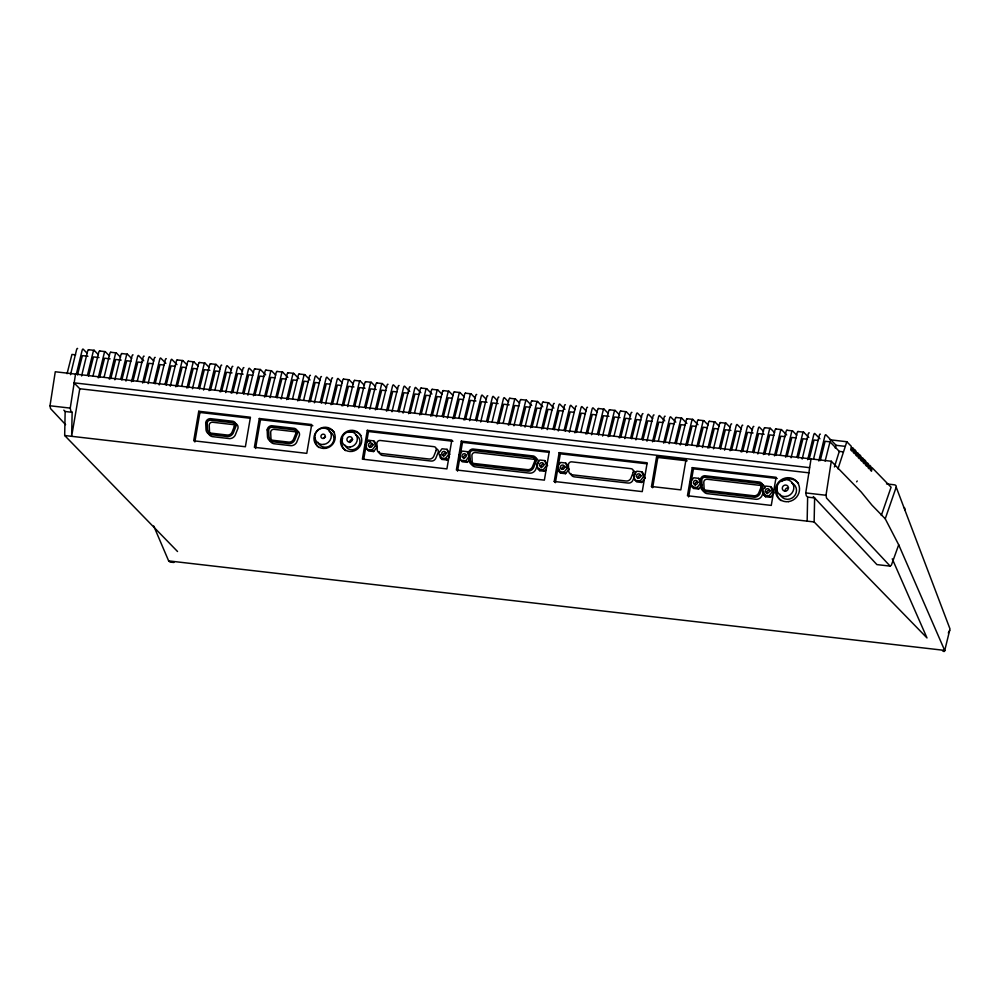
<?xml version="1.0" encoding="UTF-8"?>
<svg xmlns="http://www.w3.org/2000/svg" width="1000" height="1000" viewBox="0 0 1000 1000"><rect width="100%" height="100%" fill="white"/><g stroke="black" fill="none" stroke-linecap="round" stroke-linejoin="round"><path stroke-width="1.5" d="M177.537 551.512L64.675 435.513L65.15 411.5L63.825 410.138M75.525 374.1L70.25 408.113L70.812 410.95L72.138 412.312L71.65 436.325L79.787 388.75L74.037 382.837L809.538 467.65M807.15 521.138L807.638 497.125L806.312 495.763L805.75 492.925L811.025 458.913M892.25 558.825L927 637.938L814.137 521.95L814.625 497.925L813.3 496.562M700.337 479.85L700.688 487.088A6.062 5.725 -44.2 0 0 704.862 491.562L754.362 497.262A6.062 5.725 -44.2 0 0 759.875 493.913L762.625 487.038A4.438 4.2 -44.2 0 0 759.788 482.075L704.737 475.725A4.438 4.2 -44.2 0 0 700.337 479.85L698.737 478.363L693.713 477.775L690.413 482.062L692.15 486.925L693.637 488.45L698.675 489.038L701.862 484.9M65.6 424.663L50.55 408.612L50 405.775L55.275 371.763L831.287 461.25L861.175 491.975L871.975 505.163L885.238 518.787L898.7 544.812L944.663 650.387M898.7 544.812L891.388 565.138L890.175 566.125L826.562 498.1L826.012 495.262L831.287 461.25M942.55 650.837L944.062 651.55L944.675 650.4L168.65 560.9L153.713 525.962M198.75 411.262L193.7 440.8L245.387 446.75L250.438 417.225L198.75 411.262L199.913 412.463L250.075 418.25M194.862 441.987L199.913 412.463M259.312 418.5L254.387 447.325L306.775 453.363L311.7 424.538L259.312 418.5L260.475 419.688L312.863 425.725M255.55 448.512L260.475 419.688M367.3 430.337L362.375 459.162L446.9 468.9L451.825 440.075L367.3 430.337L368.462 431.525L452.987 441.275M363.8 458.837L368.462 431.525M461.3 441.163L456.375 469.988L544.375 480.138L549.3 451.312L461.3 441.163L462.463 442.35L548.925 452.325M457.525 471.175L462.463 442.35M554.237 481.463L559.163 452.638L647.175 462.788L642.25 491.613L554.237 481.463L555.4 482.65L560.325 453.825L559.163 452.638M651.488 486.5L656.663 456.262L686 459.65L680.825 489.875L651.488 486.5L652.65 487.688L657.825 457.463L656.663 456.262M692.262 467.625L687.45 495.75L771.275 505.412L776.075 477.287L692.262 467.625L693.425 468.812L777.237 478.488M688.612 496.938L693.425 468.812M851.9 449.775L855 450.138L854.4 453.65L853.175 452.388L853.775 448.862L852.537 447.6L851.938 451.112L850.713 449.85L851.312 446.337L846.825 441.737L829.762 439.762M856.825 454.837L859.925 455.188L859.325 458.713L858.1 457.438L858.7 453.925L857.463 452.663L856.862 456.175L855.638 454.913L856.237 451.4L855 450.138M861.75 459.9L864.85 460.25L864.25 463.775L863.025 462.5L863.625 458.988L862.387 457.725L861.787 461.238L860.562 459.975L861.162 456.463L859.925 455.188M904.775 509.712L904.875 509.113A1.625 1.538 -44.2 0 0 903.637 507.438M944.538 651.3L950 628.938L896.2 487.125A2.763 2.025 -10.2 0 0 894.25 484.787L886.513 483.888M70.525 374.688L76.6 349.613A3.538 0.912 -83.4 0 1 77.625 348.525M76.425 373.85L82.15 350.25A3.538 0.912 -83.4 0 1 83.175 349.162L87.25 353.363M81.613 375.962L87.688 350.887A3.538 0.912 -83.4 0 1 88.713 349.8L88.787 349.862M87.513 375.125L93.238 351.525A3.538 0.912 -83.4 0 1 94.25 350.438L94.325 350.5M93.05 375.763L98.775 352.163A3.538 0.912 -83.4 0 1 99.8 351.087M98.238 377.875L104.312 352.812A3.538 0.912 -83.4 0 1 105.337 351.725L109.425 355.925M104.138 377.038L109.862 353.45A3.538 0.912 -83.4 0 1 110.887 352.362M109.325 379.162L115.4 354.087A3.538 0.912 -83.4 0 1 116.425 353L120.512 357.2M114.862 379.8L120.95 354.725A3.538 0.912 -83.4 0 1 121.962 353.638M120.763 378.963L126.487 355.363A3.538 0.912 -83.4 0 1 127.513 354.275L131.6 358.475M125.95 381.075L132.037 356A3.538 0.912 -83.4 0 1 133.05 354.913M131.488 381.712L137.575 356.637A3.538 0.912 -83.4 0 1 138.6 355.55L143.7 360.8M137.387 380.875L143.112 357.275A3.538 0.912 -83.4 0 1 144.137 356.2M142.575 382.987L148.663 357.925A3.538 0.912 -83.4 0 1 149.688 356.838L153.775 361.037M148.125 383.638L154.2 358.562A3.538 0.912 -83.4 0 1 155.225 357.475M154.025 382.8L159.75 359.2A3.538 0.912 -83.4 0 1 160.763 358.113L165.875 363.363M159.2 384.913L165.287 359.837A3.538 0.912 -83.4 0 1 166.312 358.75M165.1 384.075L170.825 360.475A3.538 0.912 -83.4 0 1 171.85 359.387L176.962 364.637M170.287 386.188L176.375 361.112A3.538 0.912 -83.4 0 1 177.4 360.025M175.837 386.825L181.912 361.75A3.538 0.912 -83.4 0 1 182.938 360.675L187.025 364.875M181.737 385.988L187.463 362.4A3.538 0.912 -83.4 0 1 188.487 361.312M186.925 388.1L193 363.038A3.538 0.912 -83.4 0 1 194.025 361.95L198.113 366.15M192.463 388.75L198.55 363.675A3.538 0.912 -83.4 0 1 199.562 362.587M198.363 387.912L204.088 364.312A3.538 0.912 -83.4 0 1 205.113 363.225L209.2 367.425M203.55 390.025L209.625 364.95A3.538 0.912 -83.4 0 1 210.65 363.862M209.088 390.662L215.175 365.588A3.538 0.912 -83.4 0 1 216.2 364.5L220.287 368.7M214.988 389.825L220.712 366.225A3.538 0.912 -83.4 0 1 221.737 365.138M220.175 391.938L226.262 366.863A3.538 0.912 -83.4 0 1 227.288 365.788L231.363 369.988M225.725 392.575L231.8 367.512A3.538 0.912 -83.4 0 1 232.825 366.425M231.262 393.225L237.35 368.15A3.538 0.912 -83.4 0 1 238.363 367.062L242.45 371.262M236.8 393.862L242.887 368.787A3.538 0.912 -83.4 0 1 243.912 367.7M242.7 393.025L248.425 369.425A3.538 0.912 -83.4 0 1 249.45 368.338L253.538 372.537M247.887 395.138L253.975 370.062A3.538 0.912 -83.4 0 1 255 368.975M253.438 395.775L259.513 370.7A3.538 0.912 -83.4 0 1 260.538 369.613L265.65 374.862M259.337 394.938L265.062 371.337A3.538 0.912 -83.4 0 1 266.087 370.262M264.513 397.05L270.6 371.987A3.538 0.912 -83.4 0 1 271.625 370.9L275.712 375.1M270.062 397.688L276.15 372.625A3.538 0.912 -83.4 0 1 277.162 371.538M275.963 396.863L281.688 373.263A3.538 0.912 -83.4 0 1 282.712 372.175L287.812 377.425M281.15 398.975L287.225 373.9A3.538 0.912 -83.4 0 1 288.25 372.812M286.688 399.613L292.775 374.538A3.538 0.912 -83.4 0 1 293.8 373.45L298.9 378.7M292.587 398.775L298.312 375.175A3.538 0.912 -83.4 0 1 299.337 374.087M297.775 400.887L303.863 375.812A3.538 0.912 -83.4 0 1 304.875 374.738L309.988 379.975M303.675 400.05L309.4 376.463A3.538 0.912 -83.4 0 1 310.425 375.375M308.863 402.163L314.95 377.1A3.538 0.912 -83.4 0 1 315.963 376.012L320.05 380.213M314.4 402.812L320.487 377.738A3.538 0.912 -83.4 0 1 321.512 376.65M320.3 401.975L326.025 378.375A3.538 0.912 -83.4 0 1 327.05 377.287L331.138 381.488M325.487 404.087L331.575 379.012A3.538 0.912 -83.4 0 1 332.6 377.925M331.037 404.725L337.113 379.65A3.538 0.912 -83.4 0 1 338.137 378.562L342.225 382.762M336.938 403.888L342.663 380.288A3.538 0.912 -83.4 0 1 343.675 379.2M342.113 406L348.2 380.925A3.538 0.912 -83.4 0 1 349.225 379.85L353.312 384.05M347.663 406.637L353.738 381.575A3.538 0.912 -83.4 0 1 354.762 380.487M353.562 405.812L359.288 382.212A3.538 0.912 -83.4 0 1 360.312 381.125L364.4 385.325M358.75 407.925L364.825 382.85A3.538 0.912 -83.4 0 1 365.85 381.763M364.65 407.088L370.375 383.488A3.538 0.912 -83.4 0 1 371.4 382.4L375.475 386.6M369.837 409.2L375.913 384.125A3.538 0.912 -83.4 0 1 376.938 383.038M375.375 409.837L381.463 384.762A3.538 0.912 -83.4 0 1 382.475 383.675L386.562 387.875M381.275 409L387 385.4A3.538 0.912 -83.4 0 1 388.025 384.325M386.463 411.112L392.537 386.05A3.538 0.912 -83.4 0 1 393.562 384.963L397.65 389.162M392 411.75L398.088 386.688A3.538 0.912 -83.4 0 1 399.113 385.6M397.9 410.925L403.625 387.325A3.538 0.912 -83.4 0 1 404.65 386.238L409.762 391.488M403.088 413.038L409.175 387.962A3.538 0.912 -83.4 0 1 410.2 386.875M408.638 413.675L414.712 388.6A3.538 0.912 -83.4 0 1 415.737 387.512L420.85 392.762M414.538 412.837L420.262 389.237A3.538 0.912 -83.4 0 1 421.275 388.15M419.712 414.95L425.8 389.875A3.538 0.912 -83.4 0 1 426.825 388.787L431.925 394.038M425.613 414.113L431.337 390.513A3.538 0.912 -83.4 0 1 432.362 389.438M430.8 416.225L436.887 391.163A3.538 0.912 -83.4 0 1 437.912 390.075L442 394.275M436.35 416.875L442.425 391.8A3.538 0.912 -83.4 0 1 443.45 390.712M442.25 416.037L447.975 392.438A3.538 0.912 -83.4 0 1 449 391.35L453.075 395.55M447.425 418.15L453.512 393.075A3.538 0.912 -83.4 0 1 454.538 391.987M452.975 418.787L459.062 393.713A3.538 0.912 -83.4 0 1 460.075 392.625L464.162 396.825M458.875 417.95L464.6 394.35A3.538 0.912 -83.4 0 1 465.625 393.263M464.062 420.062L470.138 394.988A3.538 0.912 -83.4 0 1 471.163 393.913L475.25 398.113M469.6 420.7L475.688 395.637A3.538 0.912 -83.4 0 1 476.712 394.55M475.5 419.862L481.225 396.275A3.538 0.912 -83.4 0 1 482.25 395.188L486.337 399.387M480.688 421.987L486.775 396.912A3.538 0.912 -83.4 0 1 487.788 395.825M486.587 421.15L492.312 397.55A3.538 0.912 -83.4 0 1 493.338 396.463L497.425 400.662M492.137 421.788L497.863 398.188A3.538 0.912 -83.4 0 1 498.875 397.1M497.312 423.9L503.4 398.825A3.538 0.912 -83.4 0 1 504.425 397.738L508.512 401.938M503.212 423.062L508.938 399.462A3.538 0.912 -83.4 0 1 509.963 398.375M508.4 425.175L514.487 400.1A3.538 0.912 -83.4 0 1 515.513 399.025L519.6 403.225M513.95 425.812L520.025 400.75A3.538 0.912 -83.4 0 1 521.05 399.663M519.85 424.988L525.575 401.388A3.538 0.912 -83.4 0 1 526.587 400.3L531.7 405.55M525.025 427.1L531.112 402.025A3.538 0.912 -83.4 0 1 532.137 400.938M530.575 427.738L536.65 402.663A3.538 0.912 -83.4 0 1 537.675 401.575L542.788 406.825M536.475 426.9L542.2 403.3A3.538 0.912 -83.4 0 1 543.225 402.212M541.663 429.012L547.737 403.938A3.538 0.912 -83.4 0 1 548.763 402.85L553.875 408.1M547.2 429.65L553.288 404.575A3.538 0.912 -83.4 0 1 554.312 403.5M553.1 428.812L558.825 405.225A3.538 0.912 -83.4 0 1 559.85 404.137L564.963 409.387M558.288 430.925L564.375 405.863A3.538 0.912 -83.4 0 1 565.388 404.775M564.188 430.1L569.913 406.5A3.538 0.912 -83.4 0 1 570.938 405.412L575.025 409.613M569.375 432.212L575.45 407.137A3.538 0.912 -83.4 0 1 576.475 406.05M574.913 432.85L581 407.775A3.538 0.912 -83.4 0 1 582.025 406.688L586.112 410.887M580.812 432.013L586.538 408.413A3.538 0.912 -83.4 0 1 587.562 407.325M586 434.125L592.087 409.05A3.538 0.912 -83.4 0 1 593.112 407.962L597.188 412.163M591.55 434.762L597.625 409.688A3.538 0.912 -83.4 0 1 598.65 408.612M597.45 433.925L603.175 410.337A3.538 0.912 -83.4 0 1 604.188 409.25L608.275 413.45M602.625 436.05L608.713 410.975A3.538 0.912 -83.4 0 1 609.738 409.888M608.175 436.688L614.25 411.613A3.538 0.912 -83.4 0 1 615.275 410.525L619.362 414.725M614.075 435.85L619.8 412.25A3.538 0.912 -83.4 0 1 620.825 411.163M619.263 437.962L625.337 412.887A3.538 0.912 -83.4 0 1 626.362 411.8L630.45 416M624.8 438.6L630.887 413.525A3.538 0.912 -83.4 0 1 631.912 412.438M630.7 437.762L636.425 414.162A3.538 0.912 -83.4 0 1 637.45 413.088L641.538 417.287M635.887 439.875L641.975 414.812A3.538 0.912 -83.4 0 1 642.987 413.725M641.787 439.038L647.513 415.45A3.538 0.912 -83.4 0 1 648.538 414.363L652.625 418.562M646.975 441.163L653.05 416.087A3.538 0.912 -83.4 0 1 654.075 415M652.513 441.8L658.6 416.725A3.538 0.912 -83.4 0 1 659.625 415.637L664.725 420.887M658.413 440.962L664.137 417.362A3.538 0.912 -83.4 0 1 665.163 416.275M663.6 443.075L669.688 418A3.538 0.912 -83.4 0 1 670.7 416.912L675.812 422.163M669.137 443.713L675.225 418.638A3.538 0.912 -83.4 0 1 676.25 417.562M675.05 442.875L680.775 419.288A3.538 0.912 -83.4 0 1 681.787 418.2L686.9 423.45M680.225 444.988L686.312 419.925A3.538 0.912 -83.4 0 1 687.337 418.837M685.775 445.637L691.85 420.562A3.538 0.912 -83.4 0 1 692.875 419.475L697.987 424.725M691.675 444.8L697.4 421.2A3.538 0.912 -83.4 0 1 698.425 420.112M696.862 446.912L702.938 421.838A3.538 0.912 -83.4 0 1 703.962 420.75L708.05 424.95M702.4 447.55L708.487 422.475A3.538 0.912 -83.4 0 1 709.5 421.388M707.938 448.188L714.025 423.113A3.538 0.912 -83.4 0 1 715.05 422.025L719.137 426.225M713.487 448.825L719.562 423.75A3.538 0.912 -83.4 0 1 720.588 422.675M719.388 447.987L725.113 424.4A3.538 0.912 -83.4 0 1 726.137 423.312L730.225 427.512M724.575 450.112L730.65 425.037A3.538 0.912 -83.4 0 1 731.675 423.95M730.113 450.75L736.2 425.675A3.538 0.912 -83.4 0 1 737.225 424.588L741.3 428.787M736.012 449.913L741.737 426.312A3.538 0.912 -83.4 0 1 742.763 425.225M741.2 452.025L747.288 426.95A3.538 0.912 -83.4 0 1 748.3 425.863L752.387 430.062M746.737 452.663L752.825 427.587A3.538 0.912 -83.4 0 1 753.85 426.5M752.638 451.825L758.363 428.225A3.538 0.912 -83.4 0 1 759.388 427.15L763.475 431.35M757.825 453.938L763.913 428.875A3.538 0.912 -83.4 0 1 764.938 427.788M763.375 454.575L769.45 429.513A3.538 0.912 -83.4 0 1 770.475 428.425L774.562 432.625M768.913 455.225L775 430.15A3.538 0.912 -83.4 0 1 776.025 429.062M774.463 455.863L780.537 430.788A3.538 0.912 -83.4 0 1 781.562 429.7L786.675 434.95M780.362 455.025L786.087 431.425A3.538 0.912 -83.4 0 1 787.1 430.337M785.537 457.137L791.625 432.062A3.538 0.912 -83.4 0 1 792.65 430.975L796.737 435.175M791.087 457.775L797.163 432.7A3.538 0.912 -83.4 0 1 798.188 431.613M796.988 456.938L802.712 433.338A3.538 0.912 -83.4 0 1 803.737 432.262L808.838 437.512M802.175 459.05L808.25 433.988A3.538 0.912 -83.4 0 1 809.275 432.9M807.712 459.7L813.8 434.625A3.538 0.912 -83.4 0 1 814.812 433.537L819.925 438.787M813.612 458.862L819.338 435.262A3.538 0.912 -83.4 0 1 820.362 434.175M818.8 460.975L824.887 435.9A3.538 0.912 -83.4 0 1 825.9 434.812L836.125 445.312L845 446.337M67.062 373.713L71.95 354.438L75.612 354.862M77.487 374.913L82.387 355.637L87.925 356.275M88.575 376.2L93.475 356.912L99.012 357.55M99.663 377.475L104.55 358.2L110.1 358.837M110.75 378.75L115.638 359.475L121.188 360.112M121.838 380.037L126.725 360.75L130.887 361.225M132.912 381.312L137.812 362.025L141.962 362.512M144 382.587L148.9 363.312L153.05 363.787M155.087 383.862L159.987 364.588L164.137 365.062M166.175 385.15L171.062 365.863L175.225 366.35M177.262 386.425L182.15 367.137L186.312 367.625M188.35 387.7L193.238 368.425L197.4 368.9M199.425 388.975L204.325 369.7L209.862 370.337M210.512 390.262L215.413 370.975L219.562 371.463M221.6 391.538L226.5 372.262L232.037 372.9M232.688 392.812L237.587 373.537L243.125 374.175M243.775 394.087L248.663 374.812L252.825 375.288M254.862 395.375L259.75 376.087L263.913 376.575M265.95 396.65L270.837 377.375L275 377.85M277.025 397.925L281.925 378.65L286.087 379.125M288.113 399.212L293.012 379.925L297.162 380.4M299.2 400.487L304.1 381.2L308.25 381.688M310.287 401.763L315.175 382.488L319.337 382.962M321.375 403.038L326.262 383.762L330.425 384.237M332.463 404.325L337.35 385.037L341.512 385.525M343.55 405.6L348.438 386.312L353.975 386.962M354.625 406.875L359.525 387.6L365.062 388.237M365.712 408.15L370.613 388.875L376.15 389.513M376.8 409.438L381.7 390.15L385.85 390.637M387.887 410.712L392.775 391.438L396.938 391.912M398.975 411.987L403.862 392.713L408.025 393.188M410.062 413.263L414.95 393.988L419.113 394.462M421.138 414.55L426.037 395.262L430.2 395.75M432.225 415.825L437.125 396.55L441.275 397.025M443.312 417.1L448.212 397.825L452.362 398.3M454.4 418.387L459.3 399.1L463.45 399.588M465.487 419.663L470.375 400.375L475.925 401.025M476.575 420.938L481.463 401.662L487.013 402.3M487.663 422.212L492.55 402.938L498.088 403.575M498.738 423.5L503.638 404.212L509.175 404.85M509.825 424.775L514.725 405.5L518.875 405.975M520.913 426.05L525.812 406.775L529.963 407.25M532 427.325L536.888 408.05L541.05 408.525M543.088 428.612L547.975 409.325L552.137 409.812M554.175 429.888L559.062 410.613L563.225 411.087M565.25 431.163L570.15 411.887L574.312 412.362M576.337 432.45L581.237 413.162L585.388 413.638M587.425 433.725L592.325 414.438L596.475 414.925M598.513 435L603.413 415.725L608.95 416.362M609.6 436.275L614.487 417L620.037 417.638M620.688 437.562L625.575 418.275L631.125 418.913M631.775 438.837L636.663 419.55L640.825 420.037M642.85 440.112L647.75 420.838L651.912 421.312M653.938 441.388L658.838 422.113L662.987 422.587M665.025 442.675L669.925 423.387L674.075 423.875M676.112 443.95L681 424.675L685.163 425.15M687.2 445.225L692.087 425.95L696.25 426.425M698.288 446.5L703.175 427.225L707.337 427.7M709.375 447.788L714.262 428.5L718.425 428.988M720.45 449.062L725.35 429.787L730.888 430.425M731.538 450.337L736.438 431.062L740.588 431.538M742.625 451.625L747.525 432.337L753.062 432.975M753.713 452.9L758.6 433.612L764.15 434.263M764.8 454.175L769.688 434.9L773.85 435.375M775.888 455.45L780.775 436.175L784.938 436.65M786.963 456.737L791.862 437.45L796.025 437.938M798.05 458.013L802.95 438.738L807.1 439.212M809.137 459.288L814.038 440.012L818.188 440.487M820.225 460.562L825.125 441.287L830.013 441.85L839.287 451.388L843.275 451.85M825.113 461.138L830.013 441.85M835.263 448.075L836.125 445.312M834.425 466.962L839.287 451.388M837.975 468.837L846.825 441.737M538.112 463.55L538.288 462.975A4.425 4.175 -44.2 0 0 535.462 458.038M881.325 515.413L891.075 487.212L872.1 467.7L871.5 471.213L870.413 470.1L871.012 466.587L869.775 465.312L869.175 468.837L867.95 467.562L868.55 464.05L867.312 462.788L866.712 466.3L865.487 465.037L866.087 461.525L864.85 460.25M885.238 518.787L896.2 487.125M537.537 464.975L535.538 469.85A6.037 5.713 -44.2 0 1 530.037 473.188L474.963 466.838A6.037 5.713 -44.2 0 1 471.788 464.762M634.663 475.887L632.95 480.125A4.537 4.288 -44.2 0 1 628.125 483.062L574.338 476.863A4.537 4.288 -44.2 0 1 570.725 473.425M763.288 492.512L761.862 495.962A6.062 5.725 -44.2 0 1 756.35 499.312L706.85 493.6A6.062 5.725 -44.2 0 1 702.812 489.775M949.712 630.45L948.312 633M856.625 481.838L857.237 480.975M368.688 440.3L365.4 444.575L367.125 449.438L368.625 450.975L373.65 451.55L376.95 447.275L375.213 442.413L373.725 440.875L368.688 440.3L370.188 441.838M367.125 449.438L372.163 450.025L375.45 445.737L373.725 440.875M440.462 457.9L445.5 458.475L448.787 454.2L447.062 449.338L442.025 448.762L438.738 453.038L440.462 457.9L441.962 459.425L446.987 460.012L449.462 456.8M469.712 459.137L467.25 462.35L462.212 461.763L460.725 460.238L458.988 455.375L462.287 451.087L467.312 451.675L468.812 453.212M460.725 460.238L465.75 460.812L469.05 456.538L467.312 451.675M538.25 469.175L543.288 469.75L546.575 465.475L544.85 460.613L539.812 460.037L536.525 464.312L538.25 469.175L539.75 470.712L544.775 471.287L546.362 469.225M557.325 466.712L560.625 462.438L565.65 463.013L567.15 464.55L568.875 469.412L565.588 473.688L560.55 473.113L559.062 471.575L557.325 466.712L558.825 468.25M559.062 471.575L564.087 472.15L567.388 467.875L565.65 463.013M635.2 480.35L640.225 480.938L643.525 476.65L641.787 471.788L636.763 471.213L633.462 475.487L635.2 480.35L636.688 481.887L641.712 482.463L644.1 479.363M644.9 478.325L643.275 473.325L641.787 471.788M692.15 486.925L697.175 487.5L700.475 483.225L698.737 478.363M773.787 493.188L770.612 497.325L765.575 496.75L764.087 495.213L762.35 490.363L765.65 486.075L770.675 486.662L772.175 488.188L773.85 492.887M764.087 495.213L769.112 495.8L772.412 491.512L770.675 486.662M173.962 562.463L170.175 562.137L168.663 560.913M88.562 349.712L94.1 350.35M99.637 350.988L105.188 351.625M110.725 352.262L116.275 352.9M121.812 353.55L127.362 354.188M177.237 359.938L182.787 360.575M188.325 361.213L193.875 361.85M199.412 362.488L204.963 363.137M210.5 363.775L216.038 364.412M254.838 368.888L260.387 369.525M265.925 370.163L271.475 370.8M277.013 371.438L282.55 372.088M288.1 372.725L293.637 373.363M299.188 374L304.725 374.637M343.525 379.113L349.075 379.75M354.613 380.387L360.15 381.025M365.7 381.675L371.238 382.312M376.788 382.95L382.325 383.587M421.125 388.062L426.662 388.7M432.212 389.338L437.75 389.975M443.3 390.613L448.837 391.262M454.387 391.9L459.925 392.537M465.462 393.175L471.012 393.812M509.812 398.288L515.35 398.925M520.9 399.562L526.438 400.2M531.987 400.85L537.525 401.488M543.062 402.125L548.612 402.762M598.5 408.512L604.038 409.15M609.575 409.787L615.125 410.438M620.662 411.075L626.213 411.712M676.1 417.463L681.637 418.1M687.175 418.738L692.725 419.375M698.263 420.025L703.812 420.662M709.35 421.3L714.9 421.938M720.438 422.575L725.975 423.212M764.775 427.688L770.325 428.325M775.863 428.963L781.413 429.613M786.95 430.25L792.487 430.887M798.037 431.525L803.575 432.163M79.787 388.75L809.075 472.85M657.825 457.463L687.163 460.838M560.325 453.825L646.787 463.8M50 405.775L70.25 408.113M805.75 492.925L826.012 495.262M65.15 411.5L72.138 412.312M807.638 497.125L814.625 497.925L876.912 564.6L890.175 566.125M64.675 435.513L814.137 521.95M295.963 430.312L296.537 430.425A4.5 4.25 -44.2 0 1 299.413 435.438L296.65 442.325A6.112 5.775 -44.2 0 1 291.1 445.712L273.712 443.7A6.112 5.775 -44.2 0 1 269.862 440.462M234.5 423.225L235.075 423.325A4.5 4.25 -44.2 0 1 237.95 428.35L235.188 435.238A6.112 5.775 -44.2 0 1 229.625 438.625L212.25 436.613A6.112 5.775 -44.2 0 1 208.175 432.75M769.112 495.8L770.612 497.325M762.35 490.363L763.85 491.887M697.175 487.5L698.675 489.038M643.525 476.65L645.013 478.188M640.225 480.938L641.712 482.463M567.388 467.875L568.875 469.412M564.087 472.15L565.588 473.688M544.85 460.613L547.6 465.675M543.288 469.75L544.775 471.287M465.75 460.812L467.25 462.35M458.988 455.375L460.487 456.912M447.062 449.338L449.85 454.513M445.5 458.475L446.987 460.012M375.45 445.737L376.95 447.275M372.163 450.025L373.65 451.55M94.25 350.438L98.338 354.637M764.275 493.1L765.575 496.75M692.775 486.025L693.637 488.45M559.25 469.462L560.55 473.113M538.875 468.275L539.75 470.712M440.225 454.575L441.962 459.425M318.95 447.562A10.913 10.325 -44.2 0 1 315.262 437.825M327.55 428.488A10.913 10.325 -44.2 0 1 334.425 432.438M329.188 431.4A8.45 7.987 -44.2 0 1 331.325 444.75A8.45 7.987 -44.2 0 1 318.025 442.312M345.487 450.625A10.913 10.325 -44.2 0 1 342.638 438.2M348.612 432.362A10.913 10.325 -44.2 0 1 360.975 435.5M355.513 434.938A7.925 7.488 -44.2 0 1 357.525 447.45A7.925 7.488 -44.2 0 1 345.05 445.163M471.438 464.212A6.037 5.713 -44.2 0 1 470.8 462.388M633.488 470.812A2.925 2.763 -44.2 0 1 635.225 474.475M561.925 469.55A2.188 2.062 -44.2 0 1 565.662 467.388M761.775 484.113A4.438 4.2 -44.2 0 1 764.725 488.438M780.95 500.575A12.375 11.7 -44.2 0 1 777.312 487.488M781.7 481.488A12.375 11.7 -44.2 0 1 798.5 483.425M323.787 438.25A2.225 2.1 -44.2 0 1 325.55 436.9M349.575 442.5A2.788 2.637 -44.2 0 1 352.75 439.4M379.175 451.575A4.537 4.288 -44.2 0 0 382.837 455.487L431.025 461.05A4.537 4.288 -44.2 0 0 435.863 458.113L438.137 452.463A2.925 2.763 -44.2 0 0 436.4 448.8M472.725 463.45A4.537 4.288 -44.2 0 1 472.188 461.587L471.9 455.637A2.925 2.763 -44.2 0 1 475.225 452.525L534.587 459.375A2.925 2.763 -44.2 0 1 535.388 459.588M704.875 490.6A4.537 4.288 -44.2 0 1 704.087 488.325L703.787 482.388A2.925 2.763 -44.2 0 1 707.113 479.263L760.9 485.475A2.925 2.763 -44.2 0 1 761.312 485.55M791.55 482.912A8.738 8.25 -44.2 0 1 793.763 496.725A8.738 8.25 -44.2 0 1 780.013 494.2M784.95 491.262A3.137 2.963 -44.2 0 1 788.512 487.788M210.287 433.562A4.537 4.288 -44.2 0 1 209.5 431.287L209.2 425.35A2.925 2.763 -44.2 0 1 212.525 422.238L234.175 424.725A2.925 2.763 -44.2 0 1 235.35 425.15M296.45 432.038A2.925 2.763 -44.2 0 0 295.65 431.812L273.988 429.325A2.925 2.763 -44.2 0 0 270.675 432.438L270.963 438.375A4.537 4.288 -44.2 0 0 271.75 440.65M443.6 456.35A2.188 2.062 -44.2 0 1 446.688 453.325M370 447.413A2.188 2.062 -44.2 0 1 373.35 444.862M463.85 458.688A2.188 2.062 -44.2 0 1 466.475 455.387M541.388 467.625A2.188 2.062 -44.2 0 1 544.475 464.6M638.062 478.325A2.188 2.062 -44.2 0 1 641.425 475.775M695.275 485.375A2.188 2.062 -44.2 0 1 698.375 482.35M767.212 493.663A2.188 2.062 -44.2 0 1 767.725 490.688A2.188 2.062 -44.2 0 1 770.688 491.025M205.7 422.812L206.05 430.062A6.112 5.775 -44.2 0 0 210.25 434.575L227.638 436.575A6.112 5.775 -44.2 0 0 233.2 433.2L235.963 426.3A4.5 4.25 -44.2 0 0 233.088 421.287L210.15 418.638A4.5 4.25 -44.2 0 0 205.7 422.812M267.162 429.9L267.512 437.15A6.112 5.775 -44.2 0 0 271.725 441.662L289.1 443.663A6.112 5.775 -44.2 0 0 294.662 440.288L297.425 433.387A4.5 4.25 -44.2 0 0 294.55 428.375L271.613 425.725A4.5 4.25 -44.2 0 0 267.162 429.9M468.462 453.113L468.812 460.337A6.037 5.713 -44.2 0 0 472.962 464.8L528.05 471.15A6.037 5.713 -44.2 0 0 533.55 467.812L536.3 460.938A4.425 4.175 -44.2 0 0 533.475 456L472.837 449A4.425 4.175 -44.2 0 0 468.462 453.113M234.338 426.438L232.075 432.075A4.537 4.288 -44.2 0 1 227.237 435.025L211.163 433.162A4.537 4.288 -44.2 0 1 207.5 429.25L207.213 423.3A2.925 2.763 -44.2 0 1 210.538 420.188L232.188 422.688A2.925 2.763 -44.2 0 1 234.338 426.438M295.8 433.525L293.538 439.162A4.537 4.288 -44.2 0 1 288.7 442.113L272.638 440.25A4.537 4.288 -44.2 0 1 268.975 436.337L268.688 430.387A2.925 2.763 -44.2 0 1 272 427.275L293.663 429.775A2.925 2.763 -44.2 0 1 295.8 433.525M436.15 450.425L433.875 456.062A4.537 4.288 -44.2 0 1 429.038 459.012L380.838 453.45A4.537 4.288 -44.2 0 1 377.175 449.525L376.887 443.587A2.925 2.763 -44.2 0 1 380.213 440.475L434 446.675A2.925 2.763 -44.2 0 1 436.15 450.425M534.75 461.075L532.475 466.725A4.537 4.288 -44.2 0 1 527.65 469.663L473.862 463.462A4.537 4.288 -44.2 0 1 470.2 459.538L469.913 453.6A2.925 2.763 -44.2 0 1 473.225 450.487L532.6 457.325A2.925 2.763 -44.2 0 1 534.75 461.075M633.237 472.438L630.962 478.075A4.537 4.288 -44.2 0 1 626.125 481.012L572.35 474.812A4.537 4.288 -44.2 0 1 568.688 470.9L568.4 464.95A2.925 2.763 -44.2 0 1 571.712 461.838L631.087 468.688A2.925 2.763 -44.2 0 1 633.237 472.438M761.062 487.175L758.787 492.812A4.537 4.288 -44.2 0 1 753.95 495.763L705.763 490.2A4.537 4.288 -44.2 0 1 702.087 486.275L701.8 480.337A2.925 2.763 -44.2 0 1 705.125 477.225L758.913 483.425A2.925 2.763 -44.2 0 1 761.062 487.175M788.6 501.613A12.375 11.7 -44.2 0 0 797.337 482.238A12.375 11.7 -44.2 0 0 776.55 485.3A12.375 11.7 -44.2 0 0 788.6 501.613M325.55 448.35A10.913 10.325 -44.2 0 0 333.263 431.238A10.913 10.325 -44.2 0 0 314.925 433.95A10.913 10.325 -44.2 0 0 325.55 448.35M352.1 451.4A10.913 10.325 -44.2 0 0 359.812 434.3A10.913 10.325 -44.2 0 0 341.475 437.013A10.913 10.325 -44.2 0 0 352.1 451.4M323.837 444.438A8.45 7.987 -44.2 0 0 329.812 431.2A8.45 7.987 -44.2 0 0 315.625 433.3A8.45 7.987 -44.2 0 0 323.837 444.438M323.288 438.45A2.225 2.1 -44.2 0 0 324.862 434.975A2.225 2.1 -44.2 0 0 321.125 435.525A2.225 2.1 -44.2 0 0 323.288 438.45M350.337 446.987A7.925 7.488 -44.2 0 0 355.938 434.588A7.925 7.488 -44.2 0 0 342.625 436.55A7.925 7.488 -44.2 0 0 350.337 446.987M349.888 442.062A2.788 2.637 -44.2 0 0 351.85 437.688A2.788 2.637 -44.2 0 0 347.163 438.375A2.788 2.637 -44.2 0 0 349.888 442.062M786.112 496.488A8.738 8.25 -44.2 0 0 792.288 482.812A8.738 8.25 -44.2 0 0 777.613 484.975A8.738 8.25 -44.2 0 0 786.112 496.488M785.612 491.112A3.137 2.963 -44.2 0 0 787.837 486.2A3.137 2.963 -44.2 0 0 782.562 486.975A3.137 2.963 -44.2 0 0 785.612 491.112M444.038 455.6A2.188 2.062 -44.2 0 0 445.575 452.175A2.188 2.062 -44.2 0 0 441.912 452.713A2.188 2.062 -44.2 0 0 444.038 455.6M370.688 447.137A2.188 2.062 -44.2 0 0 372.238 443.713A2.188 2.062 -44.2 0 0 368.562 444.263A2.188 2.062 -44.2 0 0 370.688 447.137M464.288 457.925A2.188 2.062 -44.2 0 0 465.838 454.513A2.188 2.062 -44.2 0 0 462.163 455.05A2.188 2.062 -44.2 0 0 464.288 457.925M541.825 466.875A2.188 2.062 -44.2 0 0 543.362 463.45A2.188 2.062 -44.2 0 0 539.7 463.988A2.188 2.062 -44.2 0 0 541.825 466.875M562.625 469.275A2.188 2.062 -44.2 0 0 564.175 465.85A2.188 2.062 -44.2 0 0 560.5 466.388A2.188 2.062 -44.2 0 0 562.625 469.275M638.763 478.05A2.188 2.062 -44.2 0 0 640.3 474.625A2.188 2.062 -44.2 0 0 636.638 475.175A2.188 2.062 -44.2 0 0 638.763 478.05M695.713 484.613A2.188 2.062 -44.2 0 0 697.262 481.2A2.188 2.062 -44.2 0 0 693.587 481.737A2.188 2.062 -44.2 0 0 695.713 484.613M767.65 492.912A2.188 2.062 -44.2 0 0 769.2 489.487A2.188 2.062 -44.2 0 0 765.525 490.037A2.188 2.062 -44.2 0 0 767.65 492.912"/></g></svg>
